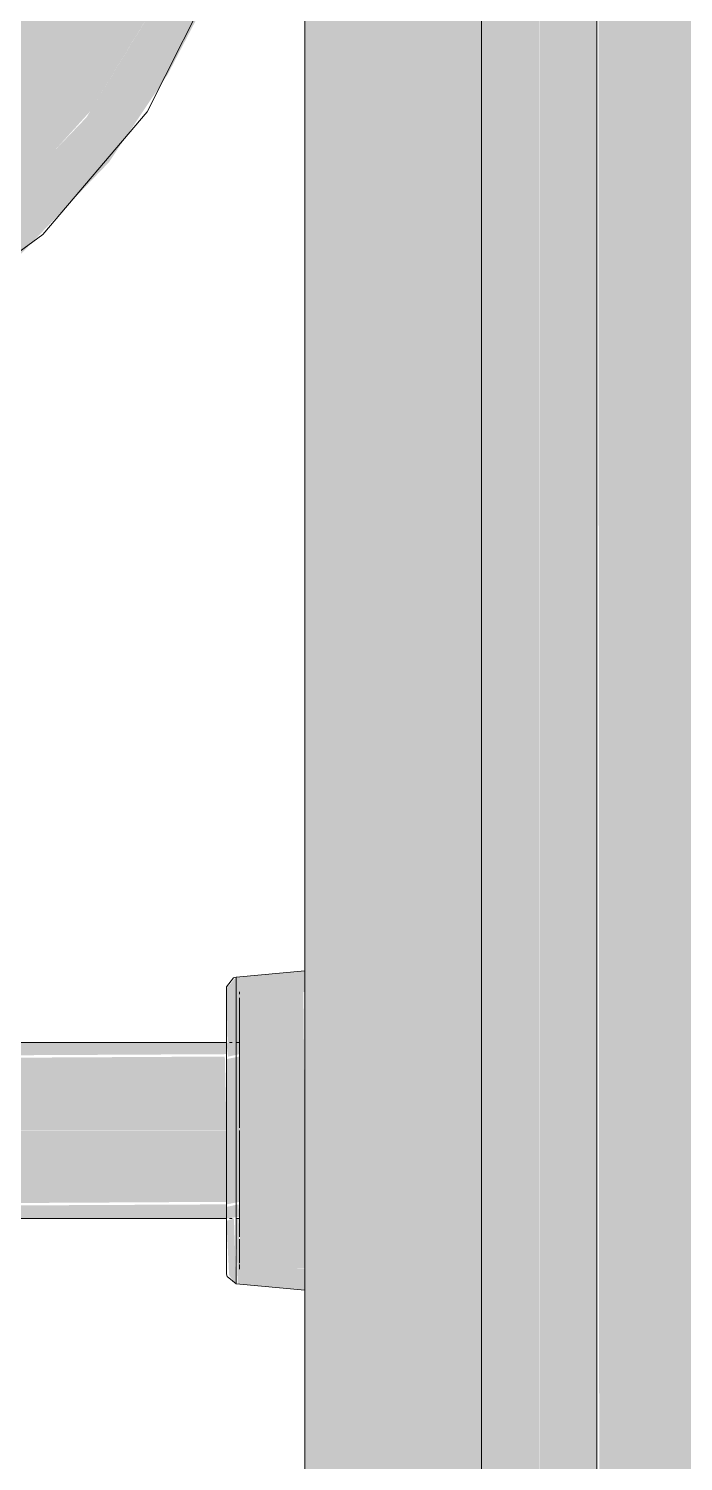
# Model space of a CAD drawing. Header units: metres. Extents: x 147 to 427, y -16 to 162.
# Drawn here: x 398.7678 to 398.9095, y 0.4284 to 0.7385 of the extents above; entities that cross this region are included whole.
import ezdxf

# ---------------------------------------------------------------- set-up
doc = ezdxf.new("R2010")
doc.units = ezdxf.units.M
for name, color, linetype, lineweight in [('A-WALL', 7, 'Continuous', 9), ('P-PIPE', 7, 'Continuous', 5), ('P-SANR-FIXT', 7, 'Continuous', 5)]:
    doc.layers.add(name, color=color, linetype=linetype, lineweight=lineweight)

# ---------------------------------------------------------------- blocks, each defined once
blk = doc.blocks.new('USO_ESG_Cuba lavatório redonda - Uso geral-3627488-HH')
at = {"layer": 'P-SANR-FIXT', "true_color": 0xf4f2f0, "transparency": 33554598}
for points in [[(-154.4896011574789, 0.6701234231016645), (-154.476170950762, 0.6701234231016645), (-154.4445592623629, 0.6842175928715104), (-154.4221212988898, 0.7011775958814934), (-154.4045104530177, 0.7205745583079132), (-154.3911047498204, 0.7426338560802889), (-154.3818478240881, 0.7693993652664199), (-154.3798517510278, 0.7866858654793034), (-154.5180245997862, 0.7866858654793034), (-154.5180245997862, 0.6709999999999947), (-154.4898794634393, 0.6709999999999904), (-154.4898794634393, 0.6701234231016645)], [(-154.4992859348075, 0.6601941733580912), (-154.4745004145382, 0.6601941733580912), (-154.4495788469165, 0.6701234231016645), (-154.4349992118738, 0.6784239528478683), (-154.4192758388942, 0.6899265139288956), (-154.4003914223195, 0.7096333349591837), (-154.3877108936596, 0.7285872657693276), (-154.3786522298039, 0.7460008499074369), (-154.3700162511425, 0.7855619551597615), (-154.3799815290097, 0.7855619551597615), (-154.382397434606, 0.7662539328329302), (-154.3927048257811, 0.7399555421040017), (-154.4052748369539, 0.7193196895590472), (-154.424669378778, 0.6991177195442166), (-154.4473371842322, 0.6826563738946997), (-154.4774665821155, 0.6701234231016645), (-154.4874245997862, 0.6699999999999949), (-154.4889222703876, 0.6668866479229332), (-154.4962625071622, 0.662146592096765)]]:
    blk.add_hatch(color=7, dxfattribs=at).paths.add_polyline_path(points)
at = {"layer": 'P-SANR-FIXT', "flags": 128}
blk.add_lwpolyline([(-154.3684942477639, 0.7855619551597615), (-154.376472892335, 0.7516259663140689), (-154.3921829318909, 0.7205051571137847), (-154.4147492276221, 0.6939331341366312), (-154.442914708144, 0.6733901106225884), (-154.4745004145382, 0.6601941733580912)], dxfattribs=at)
blk = doc.blocks.new('USO_ESG_Sifão de Uso Geral - Sifão para lavatório-3627490-HH')
at = {"layer": 'P-SANR-FIXT', "true_color": 0xf4f4f4, "transparency": 33554598}
h = blk.add_hatch(color=7, dxfattribs=at)
h.paths.add_polyline_path([(-154.3580246301556, 0.4654290766362339), (-154.3581414795667, 0.4700000000000003), (-154.3721560895515, 0.4700000000000003), (-154.3723264405761, 0.4809297628975734), (-154.3729127920609, 0.4809297628975734), (-154.3725555651605, 0.4667865413434912), (-154.3613015490481, 0.4656645203161337)])
h.paths.add_polyline_path([(-154.3721560895515, 0.519070237102435), (-154.3721560895515, 0.5300000000000039), (-154.3580246301556, 0.5300000000000039), (-154.3580246301556, 0.5345709268560946), (-154.3729127920609, 0.5331251642212149), (-154.3729127920609, 0.519070237102435)])
h = blk.add_hatch(color=7, dxfattribs=at)
h.paths.add_polyline_path([(-154.3729127920609, 0.4668280409084545), (-154.3733659252202, 0.4809297628975734), (-154.3749835822607, 0.4804299044843522), (-154.3744166054624, 0.4686728692205911), (-154.3737142785607, 0.4676580091380216)])
h.paths.add_polyline_path([(-154.3746479608355, 0.519070237102435), (-154.3729127920609, 0.519070237102435), (-154.372957981088, 0.5331251642212149), (-154.3749835822607, 0.5307680580464089), (-154.3747379352525, 0.519070237102435)])
for points in [[(-154.3686085721456, 0.4999999999999977), (-154.3580246301556, 0.5000000228484812), (-154.3583508423733, 0.5300000000000039), (-154.3721560895515, 0.5300000000000039), (-154.3721560895515, 0.4999999999999977)], [(-154.4730245985346, 0.5159999999999985), (-154.3749835822607, 0.5165153097869), (-154.3749835822607, 0.5190499999999978), (-154.4730245985346, 0.5190499999999978), (-154.4730245985346, 0.5164977839420931)], [(-154.4730245985346, 0.4999999999999977), (-154.3749835822607, 0.5001160812579306), (-154.3753506249807, 0.5159999999999985), (-154.4730245985346, 0.5154548132206253), (-154.4730245985346, 0.5003905642460451)], [(-154.3749835822607, 0.4840000000000014), (-154.3721560895515, 0.4845451867793746), (-154.3721560895515, 0.5159999999999985), (-154.3749835822607, 0.5154548132206253), (-154.3749835822607, 0.4845299043918441)], [(-154.4730245985346, 0.4840000000000014), (-154.3749835822607, 0.4845451867793746), (-154.3749835822607, 0.4999999999999977), (-154.4730245985346, 0.4999999999999977), (-154.4730245985346, 0.4845451867793746)], [(-154.3644889988543, 0.4700000000000003), (-154.3580246301556, 0.4700607129885848), (-154.3580246301556, 0.4999999833135221), (-154.3721560895515, 0.4999999999999977), (-154.3721560895515, 0.4700000000000003), (-154.3654840612352, 0.4700000000000003)], [(-154.3749835822607, 0.480950000000002), (-154.3749835822607, 0.4840000000000014), (-154.4730245985346, 0.483502216057911), (-154.4727587097384, 0.480950000000002), (-154.3751210716181, 0.480950000000002)]]:
    blk.add_hatch(color=7, dxfattribs=at).paths.add_polyline_path(points)
h = blk.add_hatch(color=7, dxfattribs=at)
h.paths.add_polyline_path([(-154.3749835822607, 0.480950000000002), (-154.3721560895515, 0.4813091524794696), (-154.3723938733096, 0.4840000000000014), (-154.3749835822607, 0.4834488692795227), (-154.3749835822607, 0.4813091524794696)])
h.paths.add_polyline_path([(-154.374538311568, 0.5159999999999985), (-154.3721560895515, 0.5165153097869), (-154.3721976079573, 0.5190497328191145), (-154.3749835822607, 0.5190318044073463), (-154.3746479608355, 0.5159999999999985)])
at = {"layer": 'P-SANR-FIXT'}
for p, q in [((-154.3729127920609, 0.5331719590915582), (-154.3580245997862, 0.534570929038137)), ((-154.3580245997863, 0.4654290709618785), (-154.3580245997863, 0.5345709290381371)), ((-154.3749835822607, 0.468922561646435), (-154.3749835822607, 0.5310774383535806)), ((-154.3729127920609, 0.4668280409084298), (-154.3729127920609, 0.5331719590915858)), ((-154.3749116958896, 0.5190499999999978), (-154.4730245985346, 0.5190499999999978)), ((-154.4730245985346, 0.480950000000002), (-154.3749116958897, 0.480950000000002)), ((-154.3580245997862, 0.4654290709618759), (-154.3729127920609, 0.4668280409084545))]:
    blk.add_line(p, q, dxfattribs=at)
at = {"layer": 'P-SANR-FIXT', "color": 253, "true_color": 0x9e9e9e}
for p, q in [((-154.3580245997863, 0.5300572053001028), (-154.3580245997863, 0.5345709290381371)), ((-154.3749835822607, 0.519948162365555), (-154.3749835822607, 0.5310774383535806)), ((-154.3721560895515, 0.5295190463547919), (-154.3721560895515, 0.5300000000000034)), ((-154.3721560895515, 0.519213917626414), (-154.3721560895515, 0.5286843911294952)), ((-154.3721560895515, 0.5077645713530791), (-154.3721560895515, 0.5286843911294952)), ((-154.3580245997863, 0.5299963753656711), (-154.3580245997863, 0.5289777747886755)), ((-154.3580245997863, 0.5299963753656711), (-154.3580245997863, 0.5000000000000038)), ((-154.3580245997863, 0.5289777747886755), (-154.3580245997863, 0.5000000000000033)), ((-154.3737442680111, 0.5190499999999978), (-154.3743407847803, 0.5190499999999978)), ((-154.3721560895515, 0.5190499999999978), (-154.3729127920609, 0.5190499999999978)), ((-154.3721560895515, 0.5165153097869046), (-154.3721560895515, 0.5190702371024377)), ((-154.3721560895515, 0.5190500000000013), (-154.3721560895515, 0.5164977839420951)), ((-154.3721560895515, 0.5005445198258271), (-154.3721560895515, 0.516367983771104)), ((-154.3721560895515, 0.5163652529945265), (-154.3721560895515, 0.5005445196684889)), ((-154.3721560895515, 0.5005445639337156), (-154.3721560895515, 0.5073817494929791)), ((-154.3721560895515, 0.4906160709204935), (-154.3721560895515, 0.5000000000000034)), ((-154.3721560895515, 0.4923667333095835), (-154.3721560895515, 0.5000000000000034)), ((-154.3721560895515, 0.5000000000000031), (-154.3721560895515, 0.4906166295896524)), ((-154.3580245997863, 0.5000000000000033), (-154.3580245997863, 0.4700036246343362)), ((-154.3580245997863, 0.5000000000000032), (-154.3580245997863, 0.4710222252113313)), ((-154.3721560895515, 0.4769999520276358), (-154.3721560895515, 0.4922354286469279)), ((-154.3721560895515, 0.4904750000000042), (-154.3721560895515, 0.4835022160579113)), ((-154.3721560895515, 0.4865153060260443), (-154.3721560895515, 0.4904648814487929)), ((-154.3721560895515, 0.4834846902131109), (-154.3721560895515, 0.4865153060260443)), ((-154.3743407847822, 0.480950000000002), (-154.3737442680114, 0.480950000000002)), ((-154.3729127920609, 0.480950000000002), (-154.3721560895515, 0.480950000000002)), ((-154.3721560895515, 0.4809297628975778), (-154.3721560895515, 0.4829425066959844)), ((-154.3721560895515, 0.4829395799186562), (-154.3721560895515, 0.4815991130091983)), ((-154.3721560895515, 0.4815991130091983), (-154.3721560895515, 0.480950000000005)), ((-154.3721560895515, 0.4769999520276357), (-154.3721560895515, 0.4807860823735968)), ((-154.3749835822607, 0.468922561646435), (-154.3749835822607, 0.4800518376344603)), ((-154.3721560895515, 0.4740192378864702), (-154.3721560895515, 0.4764679424463598)), ((-154.3721560895515, 0.4712466754468605), (-154.3721560895515, 0.47646794244636)), ((-154.3721560895515, 0.4712466754468603), (-154.3721560895515, 0.4740192378864702)), ((-154.3721560895515, 0.4700000000000034), (-154.3721560895515, 0.4709930798349106)), ((-154.3580245997863, 0.4710222252113313), (-154.3580245997863, 0.4700036246343362)), ((-154.3580245997863, 0.4654290709618785), (-154.3580245997863, 0.4699427946999042))]:
    blk.add_line(p, q, dxfattribs=at)
at = {"layer": 'P-SANR-FIXT', "color": 254, "true_color": 0xd5d5d5}
for p, q in [((-154.3729127920609, 0.5320416519951437), (-154.3729127920609, 0.5331719590915858)), ((-154.3729127920609, 0.51956262642556), (-154.3729127920609, 0.5315978262147336)), ((-154.3580245997863, 0.5172854645190723), (-154.3580245997863, 0.5299393027794568)), ((-154.3749835822607, 0.5190699586342011), (-154.3749835822607, 0.5189858334771228)), ((-154.3749835822607, 0.5190699586342011), (-154.3749835822607, 0.5189858334771228)), ((-154.3749835822607, 0.5189718555560474), (-154.3749835822607, 0.5178361962862611)), ((-154.3749835822607, 0.5189718555560474), (-154.3749835822607, 0.5187038078438742)), ((-154.3749835822607, 0.5185296179396959), (-154.3749835822607, 0.5178361962862611)), ((-154.3721560895515, 0.5184204345307007), (-154.3721560895515, 0.5190696032403848)), ((-154.3721560895515, 0.5190500000000013), (-154.3721560895515, 0.5184008869908082)), ((-154.3721560895515, 0.5165153097869045), (-154.3721560895515, 0.5184071097341963)), ((-154.3721560895515, 0.5184008869908082), (-154.3721560895515, 0.5164977839420953)), ((-154.3749835822607, 0.517754398688803), (-154.3749835822607, 0.5134846939739711)), ((-154.3721560895515, 0.5154548132206282), (-154.3721560895515, 0.5160000000000032)), ((-154.3721560895515, 0.5138564064605542), (-154.3721560895515, 0.5154548132206282)), ((-154.3721560895515, 0.5138564064605543), (-154.3721560895515, 0.5154548132206284)), ((-154.3580245997863, 0.482714535480943), (-154.3580245997863, 0.5172854645190723)), ((-154.3749835822607, 0.5133862380725255), (-154.3749835822607, 0.5101191908000249)), ((-154.3721560895515, 0.5005444886955823), (-154.3721560895515, 0.5135275844565012)), ((-154.3721560895515, 0.5080000000000033), (-154.3721560895515, 0.5135275844565012)), ((-154.3749835822607, 0.5099233449999026), (-154.3749835822607, 0.5054014509540289)), ((-154.3721560895515, 0.5005444886955819), (-154.3721560895515, 0.5080000000000033)), ((-154.3749835822607, 0.5052540521104283), (-154.3749835822607, 0.5000000000000077)), ((-154.3749835822607, 0.4998464897807625), (-154.3749835822607, 0.4945985490459774)), ((-154.3721560895515, 0.4923500554849439), (-154.3721560895515, 0.500000000000003)), ((-154.3721560895515, 0.4958588952783629), (-154.3721560895515, 0.5000000000000033)), ((-154.3749835822607, 0.4944615100384551), (-154.3749835822607, 0.4899547777603071)), ((-154.3721560895515, 0.4923500554849441), (-154.3721560895515, 0.4958588952783629)), ((-154.3721560895515, 0.4905451652928572), (-154.3721560895515, 0.492000000000003)), ((-154.3721560895515, 0.4905451652928575), (-154.3721560895515, 0.4920000000000033)), ((-154.3721560895515, 0.4864724155435053), (-154.3721560895515, 0.4903925747776159)), ((-154.3721560895515, 0.4864724155435054), (-154.3721560895515, 0.4903925747776162)), ((-154.3749835822607, 0.4898505702295539), (-154.3749835822607, 0.4865265495929321)), ((-154.3749835822607, 0.4863821955212622), (-154.3749835822607, 0.4821638037137503)), ((-154.3721560895515, 0.4845451867793781), (-154.3721560895515, 0.4861435935394522)), ((-154.3721560895515, 0.4845451867793781), (-154.3721560895515, 0.4861435935394521)), ((-154.3749835822607, 0.4821136829251938), (-154.3749835822607, 0.4810141665228905)), ((-154.3749835822607, 0.4821136829251939), (-154.3749835822607, 0.4814703820603187)), ((-154.3749835822607, 0.4812961921561447), (-154.3749835822607, 0.4810141665228905)), ((-154.3749835822607, 0.4810096432061916), (-154.3749835822607, 0.4809298401071965)), ((-154.3749835822607, 0.4810096432061916), (-154.3749835822607, 0.4809298401071965)), ((-154.3721560895515, 0.4815928902658103), (-154.3721560895515, 0.4829425066959844)), ((-154.3721560895515, 0.4829395799186561), (-154.3721560895515, 0.480950000000005)), ((-154.3721560895515, 0.4809303967596302), (-154.3721560895515, 0.4815795654693147)), ((-154.3580245997863, 0.4700606972205585), (-154.3580245997863, 0.482714535480943)), ((-154.3729127920609, 0.4684021737870958), (-154.3729127920609, 0.4804373735744504)), ((-154.3729127920609, 0.4668280409084298), (-154.3729127920609, 0.4679583480048717))]:
    blk.add_line(p, q, dxfattribs=at)
at = {"layer": 'P-SANR-FIXT', "color": 254, "true_color": 0xe9e9e9}
for p, q in [((-154.3749835822607, 0.5192959561596803), (-154.3749835822607, 0.5199111049414037)), ((-154.3749835822607, 0.5185715436773157), (-154.3749835822607, 0.5192433612221662)), ((-154.3749835822607, 0.5173660189741134), (-154.3749835822607, 0.5182668599432662)), ((-154.3721560895515, 0.518575967803211), (-154.3721560895515, 0.5191942645041719)), ((-154.3721560895515, 0.5166271553835006), (-154.3721560895515, 0.5185565586510179)), ((-154.3749835822607, 0.516599743397291), (-154.3749835822607, 0.514170769018242)), ((-154.3721560895515, 0.5139106664045463), (-154.3721560895515, 0.5155737562719486)), ((-154.3721560895515, 0.5155728067112549), (-154.3721560895515, 0.5139124631896802)), ((-154.3749835822607, 0.5133862380725256), (-154.3749835822607, 0.5116764886359119)), ((-154.3721560895515, 0.5095351185512226), (-154.3721560895515, 0.513471897258936)), ((-154.3721560895515, 0.5134703841816058), (-154.3721560895515, 0.5005445196684893)), ((-154.3749835822607, 0.5115947462177715), (-154.3749835822607, 0.5105948560707466)), ((-154.3749835822607, 0.5099233449999027), (-154.3749835822607, 0.505401450954029)), ((-154.3721560895515, 0.5049357405567372), (-154.3721560895515, 0.5095256049102077)), ((-154.3749835822607, 0.5045551440125481), (-154.3749835822607, 0.5001289328777951)), ((-154.3721560895515, 0.5005445198258269), (-154.3721560895515, 0.5049306228323454)), ((-154.3749835822607, 0.4998464897807626), (-154.3749835822607, 0.4954448559874629)), ((-154.3721560895515, 0.4950693771676616), (-154.3721560895515, 0.5000000000000033)), ((-154.3721560895515, 0.5000000000000031), (-154.3721560895515, 0.4923081696787492)), ((-154.3749835822607, 0.4953282777544009), (-154.3749835822607, 0.4945985490459775)), ((-154.3749835822607, 0.4944615100384552), (-154.3749835822607, 0.4914322915139722)), ((-154.3721560895515, 0.4923080489311913), (-154.3721560895515, 0.495064259443278)), ((-154.3749835822607, 0.4913402432736208), (-154.3749835822607, 0.4899547777603072)), ((-154.3721560895515, 0.4919427289680985), (-154.3721560895515, 0.4906166295896523)), ((-154.3721560895515, 0.4906160709204934), (-154.3721560895515, 0.4919425298455365)), ((-154.3721560895515, 0.490475000000004), (-154.3721560895515, 0.4865296158184045)), ((-154.3721560895515, 0.4865281027410754), (-154.3721560895515, 0.4904648814487927)), ((-154.3749835822607, 0.489850570229554), (-154.3749835822607, 0.4883235113641)), ((-154.3749835822607, 0.4882610198127645), (-154.3749835822607, 0.4865265495929321)), ((-154.3749835822607, 0.4857491103156789), (-154.3749835822607, 0.4833414437630214)), ((-154.3721560895515, 0.4844262437280587), (-154.3721560895515, 0.4860893335954641)), ((-154.3721560895515, 0.4860875368103306), (-154.3721560895515, 0.4844271932887489)), ((-154.3721560895515, 0.4840000000000032), (-154.3721560895515, 0.4845451867793781)), ((-154.3749835822607, 0.4817331400567491), (-154.3749835822607, 0.4825784269988877)), ((-154.3749835822607, 0.4807040438403266), (-154.3749835822607, 0.4814284563226995)), ((-154.3721560895515, 0.4814434413489845), (-154.3721560895515, 0.4829161623164318)), ((-154.3721560895515, 0.4808057354958307), (-154.3721560895515, 0.481424032196804)), ((-154.3749835822607, 0.4800713445754739), (-154.3749835822607, 0.4806861252093272))]:
    blk.add_line(p, q, dxfattribs=at)
at = {"layer": 'P-SANR-FIXT', "color": 7, "true_color": 0xf0f0f0}
for p, q in [((-154.3729127920609, 0.5165859795457965), (-154.3729127920609, 0.5181228164457844)), ((-154.3749835822607, 0.5145196238671916), (-154.3749835822607, 0.515645302700755)), ((-154.3721560895515, 0.5139124189455139), (-154.3721560895515, 0.5150000000000035)), ((-154.3749835822607, 0.5116228512204228), (-154.3749835822607, 0.513964965746668)), ((-154.3721560895515, 0.5096037965588507), (-154.3721560895515, 0.5135398330821423)), ((-154.3749835822607, 0.5102109649979453), (-154.3749835822607, 0.511514513667953)), ((-154.3749835822607, 0.5049908445291799), (-154.3749835822607, 0.5094028537556505)), ((-154.3721560895515, 0.5080111341329734), (-154.3721560895515, 0.5095933903478411)), ((-154.3721560895515, 0.5049695630942339), (-154.3721560895515, 0.5073817494929792)), ((-154.3749835822607, 0.5001180126521609), (-154.3749835822607, 0.5041971507271402)), ((-154.3721560895515, 0.5005445639337156), (-154.3721560895515, 0.5049643381524043)), ((-154.3749835822607, 0.4958028492728707), (-154.3749835822607, 0.4998594913270449)), ((-154.3721560895515, 0.4950356618475997), (-154.3721560895515, 0.5000000000000031)), ((-154.3749835822607, 0.4950091554708268), (-154.3749835822607, 0.4956939127613629)), ((-154.3749835822607, 0.4919593957606827), (-154.3749835822607, 0.4948799659063883)), ((-154.3721560895515, 0.4923667333095832), (-154.3721560895515, 0.4950304369057785)), ((-154.3749835822607, 0.4904724332840895), (-154.3749835822607, 0.4918682146236439)), ((-154.3721560895515, 0.4905613231096276), (-154.3721560895515, 0.4919888658670333)), ((-154.3721560895515, 0.4864601669178643), (-154.3721560895515, 0.4903962034411648)), ((-154.3749835822607, 0.4883771487795874), (-154.3749835822607, 0.4897890350020749)), ((-154.3749835822607, 0.4859110185086971), (-154.3749835822607, 0.4882941295521351)), ((-154.3749835822607, 0.4843546972992602), (-154.3749835822607, 0.4854306185117249)), ((-154.3721560895515, 0.4850000000000033), (-154.3721560895515, 0.4860875810544928)), ((-154.3729127920609, 0.4818771835542309), (-154.3729127920609, 0.4834140204542186))]:
    blk.add_line(p, q, dxfattribs=at)
at = {"layer": 'P-SANR-FIXT', "color": 7, "true_color": 0xf2f2f2}
for p, q in [((-154.3729127920609, 0.5140539445995405), (-154.3729127920609, 0.5155386763235097)), ((-154.3729127920609, 0.5115974016380916), (-154.3729127920609, 0.5136566001983504)), ((-154.3729127920609, 0.5099897382187037), (-154.3729127920609, 0.5115730085767615)), ((-154.3729127920609, 0.5090848826154873), (-154.3729127920609, 0.5097904445049946)), ((-154.3729127920609, 0.5056473626513205), (-154.3729127920609, 0.5082888081613621)), ((-154.3729127920609, 0.5000325322674914), (-154.3729127920609, 0.5043242131687216)), ((-154.3729127920609, 0.4956757868312881), (-154.3729127920609, 0.499961266271613)), ((-154.3729127920609, 0.4917111918386466), (-154.3729127920609, 0.4943526373486977)), ((-154.3729127920609, 0.4901750750718266), (-154.3729127920609, 0.4909151173845299)), ((-154.3729127920609, 0.4884025983619166), (-154.3729127920609, 0.4900102617813132)), ((-154.3729127920609, 0.4863151595665713), (-154.3729127920609, 0.4883838857498093)), ((-154.3729127920609, 0.4844502306700184), (-154.3729127920609, 0.4859365719605354))]:
    blk.add_line(p, q, dxfattribs=at)
at = {"layer": 'P-SANR-FIXT', "flags": 128}
for points in [[(-154.3749835822607, 0.531077438353575), (-154.3734598406862, 0.5330080600427805), (-154.3729127920609, 0.5331719590915843)], [(-154.3729127920609, 0.4668280409084286), (-154.3748259269209, 0.4683736810669427), (-154.3749835822607, 0.4689225616464291)]]:
    blk.add_lwpolyline(points, dxfattribs=at)

msp = doc.modelspace()

# ---------------------------------------------------------------- hatches: boundary and pattern name
at = {"layer": 'A-WALL', "true_color": 0x7f7f7f}
h = msp.add_hatch(color=8, dxfattribs=at)
h.paths.add_polyline_path([(398.8929305625677, 2.603559971285031), (398.8929305625677, 2.603075868371825), (398.8933859552553, 2.602819992865726)])
h.paths.add_polyline_path([(398.9775752773229, 0), (398.9775752773229, 2.699999999999988), (398.8275752773229, 2.699717157287559), (398.8276753817387, 2.695289844891629), (398.8322283254639, 2.690736901166479), (398.8322283254639, 2.690073479827109), (398.83390704846, 2.690435725175294), (398.8345600910571, 2.690385034560604), (398.8366390992676, 2.687510921733392), (398.8345094004424, 2.68477887092581), (398.8693306774704, 2.649957593897715), (398.8725566569036, 2.652388468714103), (398.8748967398907, 2.649587286012919), (398.87498753172, 2.647977694910393), (398.8836039672437, 2.638633618191934), (398.8838598743704, 2.636857785167043), (398.89016108916, 2.628243488101474), (398.8918475538565, 2.617359971285019), (398.8933859552553, 2.616259971285015), (398.8937921414274, 2.602909860711875), (398.8947859552553, 2.602159971285074), (398.8942237313891, 2.598159971285019), (398.8907859552553, 2.598159971285015), (398.8907859552553, 1.83379999999999), (398.8937859552555, 1.83379999999999), (398.8932578055629, 1.766199999999997), (398.8907859552553, 1.766199999999997), (398.8913616760812, 0.2673899999999938), (398.8947859552553, 0.2673899999999938), (398.8942237313891, 0.2631986017532215), (398.8931561867711, 0.261989999999995), (398.8931561867711, 0.2469899999999898), (398.8912178356629, 0.2468172917457009), (398.8908556631291, 0.2458899999999943), (398.8921129278289, 0.2458899999999943), (398.8923179129096, 0.2094197625573241), (398.8925774722329, 0.208244935426274), (398.8945356025106, 0.2024276390641216), (398.894223731389, 0.1957294857558036), (398.8912178356588, 0.1899808210447284), (398.8884802285885, 0.1871220276766088), (398.8825564694995, 0.1840622238662207), (398.8782859552554, 0.1835000000000103), (398.8720359552553, 0.1848458996096726), (398.8691181685179, 0.1861153960533479), (398.8482319558432, 0.1860270238291678), (398.8323959552555, 0.1863506423326774), (398.8319690517634, 0.1874859465641187), (398.8312959552553, 0.1861736390409477), (398.8312959552553, 0.1851297684842053), (398.8275752773229, 0.1847301219037303), (398.8275752773229, 0), (398.919043687235, 0)])
h.paths.add_polyline_path([(398.8643129790845, 0.261989999999995), (398.8652102344295, 0.261989999999995), (398.8639979159423, 0.2633899999999904)])
h.paths.add_polyline_path([(398.8634157237395, 0.261989999999995), (398.8639965360929, 0.2623319664583159), (398.8630174713601, 0.2633899999999904)])
h.paths.add_polyline_path([(398.8323959552552, 0.2121578225427183), (398.8323959552553, 0.2138263609590436), (398.8642503486722, 0.2140399907810123), (398.8645270913917, 0.2458899999999943), (398.8657162474049, 0.2463824335130287), (398.8644589826818, 0.2469899999999898), (398.8634157237395, 0.2469899999999898), (398.8630174713601, 0.2623944060056352), (398.8620370267778, 0.2633899999999904), (398.8623481791216, 0.2673899999999938), (398.8657859552553, 0.2673899999999938), (398.8657859552553, 1.766199999999997), (398.8627859552554, 1.766199999999997), (398.8627859552554, 1.783717039914837), (398.8431759552553, 1.782726479125315), (398.8431759552553, 1.767167023343059), (398.8403329608961, 1.768285779893113), (398.8333726151, 1.781635124616524), (398.8275752773229, 1.781355774314429), (398.8275752773229, 0.2148702315157817), (398.8312959552553, 0.2148702315157817), (398.831396175491, 0.212992091750881), (398.8319955462241, 0.2124919450537146)])
h.paths.add_polyline_path([(398.8922589314261, 0.261989999999995), (398.8922259248927, 0.2625417916427345), (398.8913616760812, 0.261989999999995)])
h.paths.add_polyline_path([(398.8627859552554, 1.816282960085163), (398.8633141049479, 1.83379999999999), (398.8657859552553, 1.83379999999999), (398.8652089716581, 2.598159971285011), (398.8617859552553, 2.598159971285011), (398.8623481791216, 2.602159971285014), (398.8631859552553, 2.602591148387781), (398.8637004752784, 2.603559971285217), (398.8631859552553, 2.603559971285217), (398.8637004752784, 2.616259971285106), (398.8647243566542, 2.618198372683905), (398.8637004752783, 2.617980705092267), (398.8622493424518, 2.618006634594833), (398.8539549181857, 2.626945081376063), (398.8539549181857, 2.627277105983117), (398.851954183932, 2.626924246109735), (398.8513011413349, 2.626974936724442), (398.8492221331244, 2.629849049551663), (398.8513518319496, 2.632581100359228), (398.8275752773229, 2.656357654985904), (398.8275752773229, 1.818472241060715), (398.8337069878884, 1.818644225685489), (398.8406475732238, 1.832334805394759), (398.8431759552553, 1.832334805394763), (398.8431759552553, 1.817273520874681), (398.8601286902365, 1.816417182812255)])
at = {"layer": 'P-PIPE', "true_color": 0x00ffff}
for points in [[(398.8657859552553, 0.2673899999999938), (398.8782859552554, 0.2673899999999938), (398.8782475855257, 1.766199999999997), (398.8657859552553, 1.766199999999997), (398.8657859552553, 0.2765872610061318)], [(398.8891278422568, 0.2673899999999938), (398.8907859552553, 0.2673899999999938), (398.8903452179211, 1.766199999999997), (398.8782859552554, 1.766199999999997), (398.8783288829046, 0.2673899999999938), (398.8891112728027, 0.2673899999999938)]]:
    msp.add_hatch(color=4, dxfattribs=at).paths.add_polyline_path(points)

# ---------------------------------------------------------------- linework, layer by layer
at = {"layer": 'A-WALL', "color": 253, "true_color": 0xaaaaaa}
msp.add_line((398.8275752773229, 0), (398.8275752773229, 3), dxfattribs=at)
at = {"layer": 'P-PIPE'}
for p, q in [((398.8657859552553, 1.766199999999997), (398.8657859552553, 0.2673899999999938)), ((398.8907859552553, 0.2673899999999938), (398.8907859552553, 1.766199999999997))]:
    msp.add_line(p, q, dxfattribs=at)

# ---------------------------------------------------------------- block references
at = {"layer": 'P-SANR-FIXT', "color": 254, "true_color": 0xd5d4d3}
msp.add_blockref('USO_ESG_Cuba lavatório redonda - Uso geral-3627488-HH', (553.1855999074785, 0), dxfattribs=at)
at = {"layer": 'P-SANR-FIXT', "color": 253, "true_color": 0x9e9e9e}
msp.add_blockref('USO_ESG_Sifão de Uso Geral - Sifão para lavatório-3627490-HH', (553.1855999074785, 0), dxfattribs=at)

doc.saveas('drawing.dxf')
